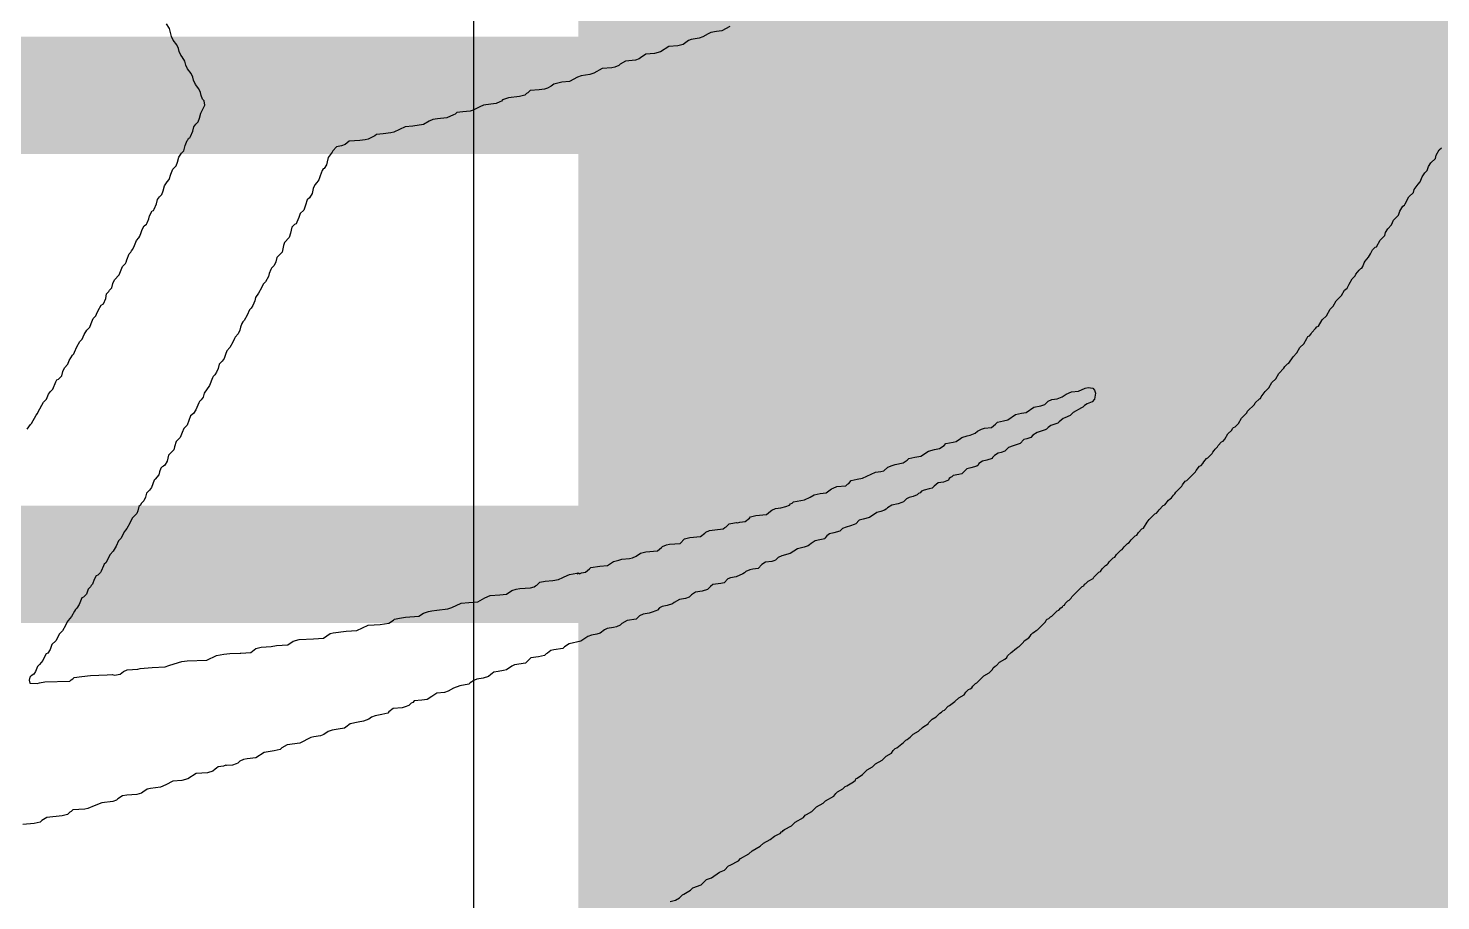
# Model space of a CAD drawing. Header units: inches. Extents: x -8 to 210, y -39 to 109.
# Drawn here: x 50.939 to 53.386, y 31.98 to 33.491 of the extents above; entities that cross this region are included whole.
import ezdxf

# ---------------------------------------------------------------- set-up
doc = ezdxf.new("R2010")
doc.units = ezdxf.units.IN
for name, color, linetype in [('Bottom Layer', 5, 'Continuous'), ('Bottom Overlay', 54, 'Continuous'), ('Top Layer', 1, 'Continuous')]:
    doc.layers.add(name, color=color, linetype=linetype)

msp = doc.modelspace()

# ---------------------------------------------------------------- hatches: boundary and pattern name
at = {"layer": 'Top Layer'}
msp.add_hatch(color=1, dxfattribs=at).paths.add_polyline_path([(51.8922, 15.7226), (53.9702, 15.7226), (53.9702, 46.99), (51.8922, 46.99)])

# ---------------------------------------------------------------- linework, layer by layer
at = {"layer": 'Bottom Layer'}
for points in [[(18.3639, 33.3753, 0.2032, 0.2032, 0), (60.5315, 33.3753, 0.2032, 0.2032, 0)], [(18.8214, 32.5628, 0.2032, 0.2032, 0), (60.325, 32.5628, 0.2032, 0.2032, 0)]]:
    msp.add_lwpolyline(points, format="xyseb", dxfattribs=at)
at = {"layer": 'Bottom Overlay'}
for p, q in [((51.1844, 33.4909), (51.1792, 33.4988)), ((51.1877, 33.4772), (51.1844, 33.4909)), ((51.1904, 33.4706), (51.1877, 33.4772)), ((52.108, 33.4765), (52.1015, 33.4739)), ((52.1172, 33.4818), (52.108, 33.4765)), ((52.1218, 33.4837), (52.1172, 33.4818)), ((52.1316, 33.4857), (52.1218, 33.4837)), ((52.1408, 33.487), (52.1316, 33.4857)), ((52.1546, 33.4942), (52.1408, 33.487)), ((51.193, 33.468), (51.1904, 33.4706)), ((51.1943, 33.4654), (51.193, 33.468)), ((51.1969, 33.4627), (51.1943, 33.4654)), ((51.1995, 33.4562), (51.1969, 33.4627)), ((51.2008, 33.4509), (51.1995, 33.4562)), ((51.2035, 33.4444), (51.2008, 33.4509)), ((52.049, 33.4595), (52.0346, 33.4503)), ((52.0647, 33.4608), (52.049, 33.4595)), ((52.0739, 33.4634), (52.0647, 33.4608)), ((52.0831, 33.4699), (52.0739, 33.4634)), ((52.0877, 33.4719), (52.0831, 33.4699)), ((52.1015, 33.4739), (52.0877, 33.4719)), ((51.2061, 33.4417), (51.2035, 33.4444)), ((51.2107, 33.4345), (51.2061, 33.4417)), ((51.2127, 33.4273), (51.2107, 33.4345)), ((51.2153, 33.4208), (51.2127, 33.4273)), ((51.9624, 33.4267), (51.9558, 33.424)), ((51.965, 33.4293), (51.9624, 33.4267)), ((51.9742, 33.4345), (51.965, 33.4293)), ((51.9913, 33.4358), (51.9742, 33.4345)), ((51.9978, 33.4385), (51.9913, 33.4358)), ((52.0004, 33.4398), (51.9978, 33.4385)), ((52.0096, 33.4463), (52.0004, 33.4398)), ((52.0241, 33.4476), (52.0096, 33.4463)), ((52.0346, 33.4503), (52.0241, 33.4476)), ((51.2179, 33.4181), (51.2153, 33.4208)), ((51.2192, 33.4155), (51.2179, 33.4181)), ((51.2218, 33.4129), (51.2192, 33.4155)), ((51.2245, 33.4063), (51.2218, 33.4129)), ((51.2258, 33.4011), (51.2245, 33.4063)), ((51.8909, 33.4063), (51.8771, 33.3991)), ((51.8975, 33.4089), (51.8909, 33.4063)), ((51.9126, 33.4109), (51.8975, 33.4089)), ((51.9191, 33.4135), (51.9126, 33.4109)), ((51.9335, 33.4214), (51.9191, 33.4135)), ((51.9506, 33.4227), (51.9335, 33.4214)), ((51.9558, 33.424), (51.9506, 33.4227)), ((51.2291, 33.3939), (51.2258, 33.4011)), ((51.235, 33.3866), (51.2291, 33.3939)), ((51.2376, 33.3801), (51.235, 33.3866)), ((51.2389, 33.3748), (51.2376, 33.3801)), ((51.8024, 33.3781), (51.7997, 33.3755)), ((51.805, 33.3794), (51.8024, 33.3781)), ((51.8089, 33.3834), (51.805, 33.3794)), ((51.8247, 33.3847), (51.8089, 33.3834)), ((51.8338, 33.386), (51.8247, 33.3847)), ((51.8391, 33.3873), (51.8338, 33.386)), ((51.8456, 33.3912), (51.8391, 33.3873)), ((51.8502, 33.3945), (51.8456, 33.3912)), ((51.864, 33.3978), (51.8502, 33.3945)), ((51.8771, 33.3991), (51.864, 33.3978)), ((51.2382, 33.344), (51.2455, 33.3578)), ((51.2415, 33.3683), (51.2389, 33.3748)), ((51.2441, 33.3657), (51.2415, 33.3683)), ((51.2455, 33.3578), (51.2441, 33.3657)), ((51.7217, 33.3552), (51.7105, 33.3493)), ((51.7282, 33.3578), (51.7217, 33.3552)), ((51.7407, 33.3597), (51.7282, 33.3578)), ((51.7499, 33.3611), (51.7407, 33.3597)), ((51.7564, 33.3637), (51.7499, 33.3611)), ((51.7591, 33.365), (51.7564, 33.3637)), ((51.761, 33.367), (51.7591, 33.365)), ((51.7715, 33.3709), (51.761, 33.367)), ((51.7905, 33.3729), (51.7715, 33.3709)), ((51.7997, 33.3755), (51.7905, 33.3729)), ((51.2297, 33.325), (51.2336, 33.3289)), ((51.2336, 33.3289), (51.2363, 33.3355)), ((51.2363, 33.3355), (51.2382, 33.344)), ((51.6338, 33.3302), (51.6239, 33.3243)), ((51.6403, 33.3329), (51.6338, 33.3302)), ((51.6482, 33.3342), (51.6403, 33.3329)), ((51.6646, 33.3361), (51.6482, 33.3342)), ((51.6764, 33.3414), (51.6646, 33.3361)), ((51.679, 33.3427), (51.6764, 33.3414)), ((51.6817, 33.3453), (51.679, 33.3427)), ((51.6922, 33.3466), (51.6817, 33.3453)), ((51.7053, 33.3479), (51.6922, 33.3466)), ((51.7105, 33.3493), (51.7053, 33.3479)), ((51.2192, 33.3014), (51.2205, 33.304)), ((51.2205, 33.304), (51.2245, 33.3132)), ((51.2245, 33.3132), (51.2264, 33.3204)), ((51.2264, 33.3204), (51.2297, 33.325)), ((51.54, 33.3047), (51.5282, 33.2994)), ((51.5426, 33.3073), (51.54, 33.3047)), ((51.5544, 33.3086), (51.5426, 33.3073)), ((51.5675, 33.3099), (51.5544, 33.3086)), ((51.5728, 33.3112), (51.5675, 33.3099)), ((51.5924, 33.3204), (51.5728, 33.3112)), ((51.6056, 33.3217), (51.5924, 33.3204)), ((51.6239, 33.3243), (51.6056, 33.3217)), ((51.2087, 33.2791), (51.2113, 33.2883)), ((51.2113, 33.2883), (51.2146, 33.2968)), ((51.2146, 33.2968), (51.2166, 33.2987)), ((51.2166, 33.2987), (51.2172, 33.3007)), ((51.2172, 33.3007), (51.2192, 33.3014)), ((51.4737, 33.2856), (51.4672, 33.2791)), ((51.4822, 33.2876), (51.4737, 33.2856)), ((51.4882, 33.2896), (51.4822, 33.2876)), ((51.4954, 33.2955), (51.4882, 33.2896)), ((51.5137, 33.2968), (51.4954, 33.2955)), ((51.5229, 33.2981), (51.5137, 33.2968)), ((51.5282, 33.2994), (51.5229, 33.2981)), ((53.3786, 33.2712), (53.3838, 33.2804)), ((53.3838, 33.2804), (53.3878, 33.2843)), ((51.1956, 33.2528), (51.1982, 33.2594)), ((51.1982, 33.2594), (51.2002, 33.2679)), ((51.2002, 33.2679), (51.2048, 33.2751)), ((51.2048, 33.2751), (51.2087, 33.2791)), ((51.4573, 33.26), (51.456, 33.2548)), ((51.4593, 33.2673), (51.4573, 33.26)), ((51.4659, 33.2764), (51.4593, 33.2673)), ((51.4672, 33.2791), (51.4659, 33.2764)), ((53.3655, 33.2515), (53.3694, 33.2581)), ((53.3694, 33.2581), (53.3773, 33.2659)), ((53.3773, 33.2659), (53.3786, 33.2712)), ((51.1838, 33.2292), (51.1864, 33.2384)), ((51.1864, 33.2384), (51.1897, 33.2469)), ((51.1897, 33.2469), (51.1956, 33.2528)), ((51.4449, 33.2358), (51.4429, 33.2286)), ((51.4488, 33.245), (51.4449, 33.2358)), ((51.4501, 33.2476), (51.4488, 33.245)), ((51.4521, 33.2482), (51.4501, 33.2476)), ((51.456, 33.2548), (51.4521, 33.2482)), ((53.351, 33.2253), (53.3543, 33.2338)), ((53.3543, 33.2338), (53.3589, 33.241)), ((53.3589, 33.241), (53.3628, 33.245)), ((53.3628, 33.245), (53.3655, 33.2515)), ((51.1707, 33.203), (51.1733, 33.2095)), ((51.1733, 33.2095), (51.1753, 33.2181)), ((51.1753, 33.2181), (51.1799, 33.2253)), ((51.1799, 33.2253), (51.1838, 33.2292)), ((51.4331, 33.2135), (51.4311, 33.2049)), ((51.4357, 33.22), (51.4331, 33.2135)), ((51.4396, 33.224), (51.4357, 33.22)), ((51.4429, 33.2286), (51.4396, 33.224)), ((53.3314, 33.199), (53.3392, 33.2069)), ((53.3392, 33.2069), (53.3405, 33.2122)), ((53.3405, 33.2122), (53.3471, 33.2213)), ((53.3471, 33.2213), (53.351, 33.2253)), ((51.1576, 33.1781), (51.1615, 33.1872)), ((51.1615, 33.1872), (51.1635, 33.1944)), ((51.1635, 33.1944), (51.1667, 33.199)), ((51.1667, 33.199), (51.1707, 33.203)), ((51.4199, 33.1846), (51.4167, 33.1761)), ((51.4226, 33.1938), (51.4199, 33.1846)), ((51.4265, 33.1977), (51.4226, 33.1938)), ((51.4311, 33.2049), (51.4265, 33.1977)), ((53.3156, 33.1741), (53.3209, 33.1833)), ((53.3209, 33.1833), (53.3235, 33.1846)), ((53.3235, 33.1846), (53.3248, 33.1872)), ((53.3248, 33.1872), (53.3314, 33.199)), ((51.1457, 33.1544), (51.1484, 33.161)), ((51.1484, 33.161), (51.1497, 33.1662)), ((51.1497, 33.1662), (51.1543, 33.1748)), ((51.1543, 33.1748), (51.1562, 33.1754)), ((51.1562, 33.1754), (51.1576, 33.1781)), ((51.4081, 33.1636), (51.4048, 33.1551)), ((51.4108, 33.1702), (51.4081, 33.1636)), ((51.4167, 33.1761), (51.4108, 33.1702)), ((53.3012, 33.1505), (53.3045, 33.159)), ((53.3045, 33.159), (53.313, 33.1676)), ((53.313, 33.1676), (53.3156, 33.1741)), ((51.1326, 33.1308), (51.1353, 33.1374)), ((51.1353, 33.1374), (51.1366, 33.1426)), ((51.1366, 33.1426), (51.1405, 33.1492)), ((51.1405, 33.1492), (51.1444, 33.1518)), ((51.1444, 33.1518), (51.1457, 33.1544)), ((51.3937, 33.1361), (51.3917, 33.1289)), ((51.3963, 33.1466), (51.3937, 33.1361)), ((51.4009, 33.1512), (51.3963, 33.1466)), ((51.4035, 33.1525), (51.4009, 33.1512)), ((51.4048, 33.1551), (51.4035, 33.1525)), ((53.2894, 33.1321), (53.2907, 33.1374)), ((53.2907, 33.1374), (53.2946, 33.1439)), ((53.2946, 33.1439), (53.3012, 33.1505)), ((51.1182, 33.1059), (51.1208, 33.1085)), ((51.1208, 33.1085), (51.1234, 33.1151)), ((51.1234, 33.1151), (51.1267, 33.1236)), ((51.1267, 33.1236), (51.1313, 33.1282)), ((51.1313, 33.1282), (51.1326, 33.1308)), ((51.3819, 33.1151), (51.3793, 33.1033)), ((51.3832, 33.1203), (51.3819, 33.1151)), ((51.3917, 33.1289), (51.3832, 33.1203)), ((53.2684, 33.1072), (53.273, 33.1118)), ((53.273, 33.1118), (53.275, 33.1125)), ((53.275, 33.1125), (53.2815, 33.1243)), ((53.2815, 33.1243), (53.2894, 33.1321)), ((51.1025, 33.0783), (51.1077, 33.0836)), ((51.1077, 33.0836), (51.109, 33.0862)), ((51.109, 33.0862), (51.1103, 33.0902)), ((51.1103, 33.0902), (51.1143, 33.1007)), ((51.1143, 33.1007), (51.1169, 33.1033)), ((51.1169, 33.1033), (51.1182, 33.1059)), ((51.3681, 33.0869), (51.3655, 33.0803)), ((51.3701, 33.0941), (51.3681, 33.0869)), ((51.3793, 33.1033), (51.3701, 33.0941)), ((53.2513, 33.0783), (53.254, 33.0849)), ((53.254, 33.0849), (53.2553, 33.0875)), ((53.2553, 33.0875), (53.2612, 33.0947)), ((53.2612, 33.0947), (53.2645, 33.1007)), ((53.2645, 33.1007), (53.2684, 33.1072)), ((51.0887, 33.0554), (51.0972, 33.0639)), ((51.0972, 33.0639), (51.1025, 33.0783)), ((51.3557, 33.0613), (51.3504, 33.0521)), ((51.357, 33.0665), (51.3557, 33.0613)), ((51.3596, 33.0731), (51.357, 33.0665)), ((51.3609, 33.0757), (51.3596, 33.0731)), ((51.3655, 33.0803), (51.3609, 33.0757)), ((53.233, 33.0574), (53.2382, 33.0626)), ((53.2382, 33.0626), (53.2395, 33.0652)), ((53.2395, 33.0652), (53.2454, 33.0724)), ((53.2454, 33.0724), (53.2481, 33.0751)), ((53.2481, 33.0751), (53.25, 33.0757)), ((53.25, 33.0757), (53.2513, 33.0783)), ((51.0749, 33.0311), (51.0788, 33.0351)), ((51.0788, 33.0351), (51.0802, 33.0377)), ((51.0802, 33.0377), (51.0841, 33.0416)), ((51.0841, 33.0416), (51.0861, 33.0488)), ((51.0861, 33.0488), (51.0887, 33.0554)), ((51.3438, 33.0416), (51.3386, 33.0324)), ((51.3465, 33.0482), (51.3438, 33.0416)), ((51.3504, 33.0521), (51.3465, 33.0482)), ((53.2146, 33.0285), (53.2199, 33.0377)), ((53.2199, 33.0377), (53.2244, 33.041)), ((53.2244, 33.041), (53.2277, 33.0482)), ((53.2277, 33.0482), (53.233, 33.0574)), ((51.0605, 33.0023), (51.0657, 33.0114)), ((51.0657, 33.0114), (51.0697, 33.0141)), ((51.0697, 33.0141), (51.0736, 33.0232)), ((51.0736, 33.0232), (51.0749, 33.0311)), ((51.3288, 33.0108), (51.3255, 33.0062)), ((51.332, 33.0193), (51.3288, 33.0108)), ((51.3333, 33.0246), (51.332, 33.0193)), ((51.3386, 33.0324), (51.3333, 33.0246)), ((53.1949, 33.0049), (53.2002, 33.0101)), ((53.2002, 33.0101), (53.2054, 33.0193)), ((53.2054, 33.0193), (53.2146, 33.0285)), ((51.0487, 32.98), (51.0519, 32.9885)), ((51.0519, 32.9885), (51.0565, 32.9931)), ((51.0565, 32.9931), (51.0579, 32.9957)), ((51.0579, 32.9957), (51.0605, 33.0023)), ((51.3189, 32.9944), (51.3137, 32.9852)), ((51.3229, 33.0036), (51.3189, 32.9944)), ((51.3255, 33.0062), (51.3229, 33.0036)), ((53.1746, 32.9754), (53.1812, 32.9859)), ((53.1812, 32.9859), (53.1884, 32.9931)), ((53.1884, 32.9931), (53.1949, 33.0049)), ((51.0362, 32.9609), (51.0408, 32.9681)), ((51.0408, 32.9681), (51.046, 32.9734)), ((51.046, 32.9734), (51.0487, 32.98)), ((51.3032, 32.9616), (51.2979, 32.9563)), ((51.3058, 32.9681), (51.3032, 32.9616)), ((51.3071, 32.9734), (51.3058, 32.9681)), ((51.3097, 32.98), (51.3071, 32.9734)), ((51.311, 32.9826), (51.3097, 32.98)), ((51.3137, 32.9852), (51.311, 32.9826)), ((53.1588, 32.9583), (53.1621, 32.9616)), ((53.1621, 32.9616), (53.1634, 32.9642)), ((53.1634, 32.9642), (53.1693, 32.9714)), ((53.1693, 32.9714), (53.172, 32.9741)), ((53.172, 32.9741), (53.1746, 32.9754)), ((51.0198, 32.9301), (51.0237, 32.9393)), ((51.0237, 32.9393), (51.029, 32.9485)), ((51.029, 32.9485), (51.0329, 32.9524)), ((51.0329, 32.9524), (51.0362, 32.9609)), ((51.2887, 32.938), (51.2835, 32.9327)), ((51.294, 32.9472), (51.2887, 32.938)), ((51.2966, 32.9537), (51.294, 32.9472)), ((51.2979, 32.9563), (51.2966, 32.9537)), ((53.1372, 32.9288), (53.1424, 32.938)), ((53.1424, 32.938), (53.149, 32.9445)), ((53.149, 32.9445), (53.1543, 32.9537)), ((53.1543, 32.9537), (53.1562, 32.957)), ((53.1562, 32.957), (53.1588, 32.9583)), ((51.008, 32.9091), (51.0106, 32.9157)), ((51.0106, 32.9157), (51.0159, 32.9249)), ((51.0159, 32.9249), (51.0185, 32.9275)), ((51.0185, 32.9275), (51.0198, 32.9301)), ((51.2756, 32.9144), (51.2704, 32.9091)), ((51.2789, 32.919), (51.2756, 32.9144)), ((51.2809, 32.9262), (51.2789, 32.919)), ((51.2835, 32.9327), (51.2809, 32.9262)), ((53.1234, 32.9111), (53.1306, 32.9222)), ((53.1306, 32.9222), (53.1372, 32.9288)), ((50.9916, 32.8835), (50.9975, 32.8894)), ((50.9975, 32.8894), (50.9995, 32.8966)), ((50.9995, 32.8966), (51.0021, 32.9032)), ((51.0021, 32.9032), (51.008, 32.9091)), ((51.2599, 32.8881), (51.2586, 32.8855)), ((51.2625, 32.8907), (51.2599, 32.8881)), ((51.2658, 32.8953), (51.2625, 32.8907)), ((51.2684, 32.9019), (51.2658, 32.8953)), ((51.2704, 32.9091), (51.2684, 32.9019)), ((53.1005, 32.8842), (53.1057, 32.8934)), ((53.1057, 32.8934), (53.1149, 32.9026)), ((53.1149, 32.9026), (53.1162, 32.9052)), ((53.1162, 32.9052), (53.1208, 32.9098)), ((53.1208, 32.9098), (53.1234, 32.9111)), ((50.9778, 32.8619), (50.9818, 32.8658)), ((50.9818, 32.8658), (50.987, 32.8789)), ((50.987, 32.8789), (50.989, 32.8822)), ((50.989, 32.8822), (50.9916, 32.8835)), ((51.2533, 32.8724), (51.2441, 32.8593)), ((51.2586, 32.8855), (51.2533, 32.8724)), ((52.7587, 32.8625), (52.7705, 32.8678)), ((52.7705, 32.8678), (52.7758, 32.8691)), ((52.7758, 32.8691), (52.7836, 32.8678)), ((52.7836, 32.8678), (52.7869, 32.8645)), ((52.7869, 32.8645), (52.7882, 32.8593)), ((53.0821, 32.8619), (53.0887, 32.8684)), ((53.0887, 32.8684), (53.0939, 32.8776)), ((53.0939, 32.8776), (53.1005, 32.8842)), ((50.9568, 32.8265), (50.966, 32.8435)), ((50.966, 32.8435), (50.9713, 32.8488)), ((50.9713, 32.8488), (50.9745, 32.8573)), ((50.9745, 32.8573), (50.9778, 32.8619)), ((51.235, 32.8422), (51.2297, 32.8304)), ((51.2363, 32.8448), (51.235, 32.8422)), ((51.2389, 32.8475), (51.2363, 32.8448)), ((51.2422, 32.852), (51.2389, 32.8475)), ((51.2441, 32.8593), (51.2422, 32.852)), ((52.6938, 32.837), (52.7003, 32.8396)), ((52.7003, 32.8396), (52.7062, 32.8455)), ((52.7062, 32.8455), (52.7128, 32.8481)), ((52.7128, 32.8481), (52.722, 32.8494)), ((52.722, 32.8494), (52.7305, 32.8527)), ((52.7305, 32.8527), (52.7377, 32.8573)), ((52.7377, 32.8573), (52.7469, 32.8612)), ((52.7469, 32.8612), (52.7587, 32.8625)), ((52.7738, 32.8409), (52.7692, 32.8376)), ((52.7823, 32.8442), (52.7738, 32.8409)), ((52.7869, 32.8488), (52.7823, 32.8442)), ((52.7882, 32.8593), (52.7869, 32.8488)), ((53.0519, 32.8278), (53.0637, 32.8396)), ((53.0637, 32.8396), (53.065, 32.8422)), ((53.065, 32.8422), (53.0723, 32.8494)), ((53.0723, 32.8494), (53.0742, 32.8501)), ((53.0742, 32.8501), (53.0755, 32.8527)), ((53.0755, 32.8527), (53.0821, 32.8619)), ((50.945, 32.8068), (50.9529, 32.8212)), ((50.9529, 32.8212), (50.9555, 32.8238)), ((50.9555, 32.8238), (50.9568, 32.8265)), ((51.2205, 32.8199), (51.2146, 32.8035)), ((51.2258, 32.8238), (51.2205, 32.8199)), ((51.2297, 32.8304), (51.2258, 32.8238)), ((52.6367, 32.8127), (52.6498, 32.8219)), ((52.6498, 32.8219), (52.6603, 32.8245)), ((52.6603, 32.8245), (52.6682, 32.8258)), ((52.6682, 32.8258), (52.6813, 32.835)), ((52.6813, 32.835), (52.6938, 32.837)), ((52.7325, 32.8153), (52.7253, 32.8094)), ((52.7351, 32.8166), (52.7325, 32.8153)), ((52.7443, 32.8206), (52.7351, 32.8166)), ((52.7495, 32.8258), (52.7443, 32.8206)), ((52.764, 32.8337), (52.7495, 32.8258)), ((52.7666, 32.835), (52.764, 32.8337)), ((52.7692, 32.8376), (52.7666, 32.835)), ((53.0362, 32.8068), (53.0414, 32.816)), ((53.0414, 32.816), (53.0506, 32.8252)), ((53.0506, 32.8252), (53.0519, 32.8278)), ((50.9378, 32.7969), (50.9431, 32.8048)), ((50.9431, 32.8048), (50.945, 32.8068)), ((51.2061, 32.791), (51.2028, 32.7825)), ((51.2087, 32.7976), (51.2061, 32.791)), ((51.2146, 32.8035), (51.2087, 32.7976)), ((52.5796, 32.7897), (52.5842, 32.793)), ((52.5842, 32.793), (52.5908, 32.7969)), ((52.5908, 32.7969), (52.596, 32.7983)), ((52.596, 32.7983), (52.6079, 32.7996)), ((52.6079, 32.7996), (52.6151, 32.8055)), ((52.6151, 32.8055), (52.6183, 32.8088)), ((52.6183, 32.8088), (52.6288, 32.8114)), ((52.6288, 32.8114), (52.6367, 32.8127)), ((52.6872, 32.791), (52.68, 32.7865)), ((52.6944, 32.793), (52.6872, 32.791)), ((52.701, 32.7956), (52.6944, 32.793)), ((52.7036, 32.7969), (52.701, 32.7956)), ((52.7062, 32.7996), (52.7036, 32.7969)), ((52.7108, 32.8029), (52.7062, 32.7996)), ((52.7233, 32.8074), (52.7108, 32.8029)), ((52.7253, 32.8094), (52.7233, 32.8074)), ((53.0178, 32.7884), (53.0244, 32.795)), ((53.0244, 32.795), (53.0257, 32.7976)), ((53.0257, 32.7976), (53.0277, 32.7996)), ((53.0277, 32.7996), (53.0303, 32.8009)), ((53.0303, 32.8009), (53.0362, 32.8068)), ((51.193, 32.7661), (51.1917, 32.7609)), ((51.1956, 32.7753), (51.193, 32.7661)), ((51.2028, 32.7825), (51.1956, 32.7753)), ((52.518, 32.7635), (52.5259, 32.7687)), ((52.5259, 32.7687), (52.5291, 32.772)), ((52.5291, 32.772), (52.5416, 32.774)), ((52.5416, 32.774), (52.5468, 32.7753)), ((52.5468, 32.7753), (52.5547, 32.7805)), ((52.5547, 32.7805), (52.5567, 32.7825)), ((52.5567, 32.7825), (52.5659, 32.7851)), ((52.5659, 32.7851), (52.5711, 32.7865)), ((52.5711, 32.7865), (52.5796, 32.7897)), ((52.6459, 32.7681), (52.6374, 32.7648)), ((52.6511, 32.7694), (52.6459, 32.7681)), ((52.6577, 32.772), (52.6511, 32.7694)), ((52.6643, 32.7786), (52.6577, 32.772)), ((52.6695, 32.7799), (52.6643, 32.7786)), ((52.6761, 32.7825), (52.6695, 32.7799)), ((52.68, 32.7865), (52.6761, 32.7825)), ((52.9955, 32.7622), (52.9995, 32.7661)), ((52.9995, 32.7661), (53.0008, 32.7687)), ((53.0008, 32.7687), (53.0067, 32.7746)), ((53.0067, 32.7746), (53.0093, 32.776)), ((53.0093, 32.776), (53.0126, 32.7792)), ((53.0126, 32.7792), (53.0178, 32.7884)), ((51.1799, 32.7412), (51.1759, 32.7346)), ((51.1825, 32.7517), (51.1799, 32.7412)), ((51.1917, 32.7609), (51.1825, 32.7517)), ((52.455, 32.7386), (52.4622, 32.7432)), ((52.4622, 32.7432), (52.4649, 32.7458)), ((52.4649, 32.7458), (52.4754, 32.7484)), ((52.4754, 32.7484), (52.4858, 32.7497)), ((52.4858, 32.7497), (52.499, 32.7589)), ((52.499, 32.7589), (52.5095, 32.7615)), ((52.5095, 32.7615), (52.518, 32.7635)), ((52.5928, 32.7412), (52.5862, 32.7373)), ((52.6, 32.7432), (52.5928, 32.7412)), ((52.6092, 32.7458), (52.6, 32.7432)), ((52.6098, 32.7478), (52.6092, 32.7458)), ((52.6131, 32.751), (52.6098, 32.7478)), ((52.6197, 32.755), (52.6131, 32.751)), ((52.6249, 32.7563), (52.6197, 32.755)), ((52.6315, 32.7589), (52.6249, 32.7563)), ((52.6374, 32.7648), (52.6315, 32.7589)), ((52.9758, 32.7399), (52.9804, 32.7458)), ((52.9804, 32.7458), (52.9831, 32.7471)), ((52.9831, 32.7471), (52.9903, 32.7543)), ((52.9903, 32.7543), (52.9916, 32.7569)), ((52.9916, 32.7569), (52.9942, 32.7596)), ((52.9942, 32.7596), (52.9955, 32.7622)), ((51.1654, 32.7176), (51.1595, 32.7104)), ((51.1667, 32.7228), (51.1654, 32.7176)), ((51.1694, 32.7294), (51.1667, 32.7228)), ((51.1713, 32.7314), (51.1694, 32.7294)), ((51.174, 32.7327), (51.1713, 32.7314)), ((51.1759, 32.7346), (51.174, 32.7327)), ((52.3848, 32.7117), (52.4071, 32.7222)), ((52.4071, 32.7222), (52.4163, 32.7235)), ((52.4163, 32.7235), (52.4216, 32.7248)), ((52.4216, 32.7248), (52.4288, 32.7307)), ((52.4288, 32.7307), (52.436, 32.734)), ((52.436, 32.734), (52.4412, 32.7353)), ((52.4412, 32.7353), (52.455, 32.7386)), ((52.5514, 32.7182), (52.5416, 32.7163)), ((52.5567, 32.7195), (52.5514, 32.7182)), ((52.5652, 32.7281), (52.5567, 32.7195)), ((52.5724, 32.73), (52.5652, 32.7281)), ((52.5829, 32.7327), (52.5724, 32.73)), ((52.5849, 32.7346), (52.5829, 32.7327)), ((52.5862, 32.7373), (52.5849, 32.7346)), ((52.9463, 32.7077), (52.9614, 32.7228)), ((52.9614, 32.7228), (52.9627, 32.7254)), ((52.9627, 32.7254), (52.9686, 32.7327)), ((52.9686, 32.7327), (52.9712, 32.734)), ((52.9712, 32.734), (52.9745, 32.7373)), ((52.9745, 32.7373), (52.9758, 32.7399)), ((51.153, 32.6959), (51.1497, 32.6913)), ((51.1576, 32.7084), (51.153, 32.6959)), ((51.1595, 32.7104), (51.1576, 32.7084)), ((52.3219, 32.6867), (52.331, 32.6933)), ((52.331, 32.6933), (52.3337, 32.6946)), ((52.3337, 32.6946), (52.3402, 32.6972)), ((52.3402, 32.6972), (52.356, 32.6986)), ((52.356, 32.6986), (52.3586, 32.7012)), ((52.3586, 32.7012), (52.3612, 32.7025)), ((52.3612, 32.7025), (52.3652, 32.7077)), ((52.3652, 32.7077), (52.3756, 32.7104)), ((52.3756, 32.7104), (52.3848, 32.7117)), ((52.5003, 32.6933), (52.4917, 32.6913)), ((52.5055, 32.6946), (52.5003, 32.6933)), ((52.5088, 32.6979), (52.5055, 32.6946)), ((52.516, 32.7038), (52.5088, 32.6979)), ((52.5252, 32.7051), (52.516, 32.7038)), ((52.5337, 32.7084), (52.5252, 32.7051)), ((52.535, 32.711), (52.5337, 32.7084)), ((52.537, 32.713), (52.535, 32.711)), ((52.5396, 32.7143), (52.537, 32.713)), ((52.5416, 32.7163), (52.5396, 32.7143)), ((52.9273, 32.6874), (52.9378, 32.6979)), ((52.9378, 32.6979), (52.9391, 32.7005)), ((52.9391, 32.7005), (52.9437, 32.7064)), ((52.9437, 32.7064), (52.9463, 32.7077)), ((51.1353, 32.6677), (51.1339, 32.6651)), ((51.1398, 32.6723), (51.1353, 32.6677)), ((51.1425, 32.6789), (51.1398, 32.6723)), ((51.1444, 32.6861), (51.1425, 32.6789)), ((51.1497, 32.6913), (51.1444, 32.6861)), ((52.2602, 32.6671), (52.2628, 32.6684)), ((52.2628, 32.6684), (52.2654, 32.671)), ((52.2654, 32.671), (52.2779, 32.673)), ((52.2779, 32.673), (52.2845, 32.6743)), ((52.2845, 32.6743), (52.2943, 32.6789)), ((52.2943, 32.6789), (52.3009, 32.6828)), ((52.3009, 32.6828), (52.3114, 32.6854)), ((52.3114, 32.6854), (52.3219, 32.6867)), ((52.453, 32.6697), (52.4465, 32.6671)), ((52.4557, 32.671), (52.453, 32.6697)), ((52.4609, 32.6763), (52.4557, 32.671)), ((52.4655, 32.6782), (52.4609, 32.6763)), ((52.4727, 32.6802), (52.4655, 32.6782)), ((52.4793, 32.6828), (52.4727, 32.6802)), ((52.4819, 32.6854), (52.4793, 32.6828)), ((52.4845, 32.6867), (52.4819, 32.6854)), ((52.4872, 32.6894), (52.4845, 32.6867)), ((52.4917, 32.6913), (52.4872, 32.6894)), ((52.9083, 32.6658), (52.9148, 32.6736)), ((52.9148, 32.6736), (52.9175, 32.6763)), ((52.9175, 32.6763), (52.9201, 32.6776)), ((52.9201, 32.6776), (52.9234, 32.6822)), ((52.9234, 32.6822), (52.926, 32.6848)), ((52.926, 32.6848), (52.9273, 32.6874)), ((51.1274, 32.6507), (51.1195, 32.6428)), ((51.1293, 32.6553), (51.1274, 32.6507)), ((51.1313, 32.6625), (51.1293, 32.6553)), ((51.1339, 32.6651), (51.1313, 32.6625)), ((52.1887, 32.6428), (52.1907, 32.6448)), ((52.1907, 32.6448), (52.1999, 32.6474)), ((52.1999, 32.6474), (52.2182, 32.6487)), ((52.2182, 32.6487), (52.2254, 32.6546)), ((52.2254, 32.6546), (52.2274, 32.6566)), ((52.2274, 32.6566), (52.234, 32.6592)), ((52.234, 32.6592), (52.2431, 32.6605)), ((52.2431, 32.6605), (52.2517, 32.6625)), ((52.2517, 32.6625), (52.2582, 32.6651)), ((52.2582, 32.6651), (52.2602, 32.6671)), ((52.3966, 32.6435), (52.3861, 32.6408)), ((52.4098, 32.6526), (52.3966, 32.6435)), ((52.4163, 32.654), (52.4098, 32.6526)), ((52.4229, 32.6566), (52.4163, 32.654)), ((52.4255, 32.6579), (52.4229, 32.6566)), ((52.4281, 32.6605), (52.4255, 32.6579)), ((52.4353, 32.6651), (52.4281, 32.6605)), ((52.4465, 32.6671), (52.4353, 32.6651)), ((52.8814, 32.6402), (52.8912, 32.65)), ((52.8912, 32.65), (52.8938, 32.6513)), ((52.8938, 32.6513), (52.8971, 32.6546)), ((52.8971, 32.6546), (52.8984, 32.6572)), ((52.8984, 32.6572), (52.9057, 32.6644)), ((52.9057, 32.6644), (52.9083, 32.6658)), ((51.1064, 32.6192), (51.0998, 32.6074)), ((51.1077, 32.6218), (51.1064, 32.6192)), ((51.1103, 32.6244), (51.1077, 32.6218)), ((51.1156, 32.6336), (51.1103, 32.6244)), ((51.1195, 32.6428), (51.1156, 32.6336)), ((52.1133, 32.6185), (52.1198, 32.6212)), ((52.1198, 32.6212), (52.129, 32.6225)), ((52.129, 32.6225), (52.1434, 32.6238)), ((52.1434, 32.6238), (52.1461, 32.6264)), ((52.1461, 32.6264), (52.1487, 32.6277)), ((52.1487, 32.6277), (52.1539, 32.633)), ((52.1539, 32.633), (52.1631, 32.6343)), ((52.1631, 32.6343), (52.1664, 32.6349)), ((52.1664, 32.6349), (52.1684, 32.6343)), ((52.1684, 32.6343), (52.1723, 32.6356)), ((52.1723, 32.6356), (52.1815, 32.6369)), ((52.1815, 32.6369), (52.1887, 32.6428)), ((52.3455, 32.6198), (52.335, 32.6172)), ((52.3501, 32.6244), (52.3455, 32.6198)), ((52.3566, 32.6271), (52.3501, 32.6244)), ((52.3638, 32.629), (52.3566, 32.6271)), ((52.3704, 32.6316), (52.3638, 32.629)), ((52.373, 32.633), (52.3704, 32.6316)), ((52.3789, 32.6389), (52.373, 32.633)), ((52.3861, 32.6408), (52.3789, 32.6389)), ((52.863, 32.6179), (52.8689, 32.6238)), ((52.8689, 32.6238), (52.8715, 32.6251)), ((52.8715, 32.6251), (52.8781, 32.6356)), ((52.8781, 32.6356), (52.8814, 32.6402)), ((51.092, 32.5943), (51.0867, 32.5851)), ((51.0959, 32.6034), (51.092, 32.5943)), ((51.0998, 32.6074), (51.0959, 32.6034)), ((52.0385, 32.5936), (52.0451, 32.5962)), ((52.0451, 32.5962), (52.0503, 32.5975)), ((52.0503, 32.5975), (52.0687, 32.5989)), ((52.0687, 32.5989), (52.0765, 32.6067)), ((52.0765, 32.6067), (52.0857, 32.6093)), ((52.0857, 32.6093), (52.1041, 32.6107)), ((52.1041, 32.6107), (52.1113, 32.6166)), ((52.1113, 32.6166), (52.1133, 32.6185)), ((52.2904, 32.5949), (52.2838, 32.5923)), ((52.293, 32.5962), (52.2904, 32.5949)), ((52.2956, 32.5989), (52.293, 32.5962)), ((52.3028, 32.6034), (52.2956, 32.5989)), ((52.3107, 32.6048), (52.3028, 32.6034)), ((52.3192, 32.6067), (52.3107, 32.6048)), ((52.3199, 32.6087), (52.3192, 32.6067)), ((52.3232, 32.612), (52.3199, 32.6087)), ((52.3278, 32.6153), (52.3232, 32.612)), ((52.335, 32.6172), (52.3278, 32.6153)), ((52.8381, 32.5929), (52.844, 32.5989)), ((52.844, 32.5989), (52.8466, 32.6002)), ((52.8466, 32.6002), (52.8499, 32.6048)), ((52.8499, 32.6048), (52.8571, 32.612)), ((52.8571, 32.612), (52.8597, 32.6133)), ((52.8597, 32.6133), (52.863, 32.6179)), ((51.0815, 32.5798), (51.0736, 32.5654)), ((51.0867, 32.5851), (51.0815, 32.5798)), ((51.9532, 32.5674), (51.9624, 32.57)), ((51.9624, 32.57), (51.9676, 32.5713)), ((51.9676, 32.5713), (51.9808, 32.5726)), ((51.9808, 32.5726), (51.986, 32.5739)), ((51.986, 32.5739), (51.9926, 32.5765)), ((51.9926, 32.5765), (52.0004, 32.5818)), ((52.0004, 32.5818), (52.0096, 32.5844)), ((52.0096, 32.5844), (52.0293, 32.5857)), ((52.0293, 32.5857), (52.0365, 32.5916)), ((52.0365, 32.5916), (52.0385, 32.5936)), ((52.234, 32.57), (52.2313, 32.5687)), ((52.2386, 32.5746), (52.234, 32.57)), ((52.2451, 32.5772), (52.2386, 32.5746)), ((52.2595, 32.5811), (52.2451, 32.5772)), ((52.272, 32.5897), (52.2595, 32.5811)), ((52.2838, 32.5923), (52.272, 32.5897)), ((52.8119, 32.5667), (52.8191, 32.5739)), ((52.8191, 32.5739), (52.8217, 32.5752)), ((52.8217, 32.5752), (52.825, 32.5798)), ((52.825, 32.5798), (52.8322, 32.587)), ((52.8322, 32.587), (52.8348, 32.5884)), ((52.8348, 32.5884), (52.8381, 32.5929)), ((51.0644, 32.5483), (51.0598, 32.5438)), ((51.0657, 32.551), (51.0644, 32.5483)), ((51.0697, 32.5602), (51.0657, 32.551)), ((51.071, 32.5628), (51.0697, 32.5602)), ((51.0736, 32.5654), (51.071, 32.5628)), ((51.8771, 32.5451), (51.8896, 32.547)), ((51.8896, 32.547), (51.8916, 32.5464)), ((51.8916, 32.5464), (51.8929, 32.5477)), ((51.8929, 32.5477), (51.8942, 32.5464)), ((51.8942, 32.5464), (51.8981, 32.5477)), ((51.8981, 32.5477), (51.9047, 32.549)), ((51.9047, 32.549), (51.9119, 32.5549)), ((51.9119, 32.5549), (51.9139, 32.5569)), ((51.9139, 32.5569), (51.9296, 32.5595)), ((51.9296, 32.5595), (51.9427, 32.5608)), ((51.9427, 32.5608), (51.9532, 32.5674)), ((52.1776, 32.5464), (52.1657, 32.5411)), ((52.1802, 32.5477), (52.1776, 32.5464)), ((52.1828, 32.5503), (52.1802, 32.5477)), ((52.1894, 32.5529), (52.1828, 32.5503)), ((52.1946, 32.5542), (52.1894, 32.5529)), ((52.2038, 32.5556), (52.1946, 32.5542)), ((52.2104, 32.5621), (52.2038, 32.5556)), ((52.2169, 32.5661), (52.2104, 32.5621)), ((52.2274, 32.5674), (52.2169, 32.5661)), ((52.2313, 32.5687), (52.2274, 32.5674)), ((52.7856, 32.5405), (52.7941, 32.549)), ((52.7941, 32.549), (52.7968, 32.5503)), ((52.7968, 32.5503), (52.8, 32.5549)), ((52.8, 32.5549), (52.8059, 32.5608)), ((52.8059, 32.5608), (52.8086, 32.5621)), ((52.8086, 32.5621), (52.8105, 32.5641)), ((52.8105, 32.5641), (52.8119, 32.5667)), ((51.0474, 32.5234), (51.0434, 32.5195)), ((51.0487, 32.526), (51.0474, 32.5234)), ((51.0506, 32.528), (51.0487, 32.526)), ((51.0539, 32.5365), (51.0506, 32.528)), ((51.0572, 32.5424), (51.0539, 32.5365)), ((51.0598, 32.5438), (51.0572, 32.5424)), ((51.7846, 32.5195), (51.7912, 32.5208)), ((51.7912, 32.5208), (51.8096, 32.5221)), ((51.8096, 32.5221), (51.8161, 32.5234)), ((51.8161, 32.5234), (51.8181, 32.5254)), ((51.8181, 32.5254), (51.8207, 32.5267)), ((51.8207, 32.5267), (51.826, 32.5319)), ((51.826, 32.5319), (51.8351, 32.5333)), ((51.8351, 32.5333), (51.8483, 32.5346)), ((51.8483, 32.5346), (51.8581, 32.5365)), ((51.8581, 32.5365), (51.8653, 32.5398)), ((51.8653, 32.5398), (51.8679, 32.5411)), ((51.8679, 32.5411), (51.8771, 32.5451)), ((52.1211, 32.5241), (52.1159, 32.5188)), ((52.1257, 32.5274), (52.1211, 32.5241)), ((52.1395, 32.5293), (52.1257, 32.5274)), ((52.1448, 32.5306), (52.1395, 32.5293)), ((52.1513, 32.5372), (52.1448, 32.5306)), ((52.1559, 32.5392), (52.1513, 32.5372)), ((52.1657, 32.5411), (52.1559, 32.5392)), ((52.7476, 32.5064), (52.7653, 32.5241)), ((52.7653, 32.5241), (52.7679, 32.5254)), ((52.7679, 32.5254), (52.7692, 32.528)), ((52.7692, 32.528), (52.7718, 32.5293)), ((52.7718, 32.5293), (52.7758, 32.5333)), ((52.7758, 32.5333), (52.7843, 32.5378)), ((52.7843, 32.5378), (52.7856, 32.5405)), ((51.0323, 32.5044), (51.0277, 32.4932)), ((51.0349, 32.5057), (51.0323, 32.5044)), ((51.0401, 32.511), (51.0349, 32.5057)), ((51.0434, 32.5195), (51.0401, 32.511)), ((51.6895, 32.4952), (51.7026, 32.4965)), ((51.7026, 32.4965), (51.7184, 32.4978)), ((51.7184, 32.4978), (51.7302, 32.5044)), ((51.7302, 32.5044), (51.7394, 32.5083)), ((51.7394, 32.5083), (51.7564, 32.5096)), ((51.7564, 32.5096), (51.7682, 32.511)), ((51.7682, 32.511), (51.7774, 32.5175)), ((51.7774, 32.5175), (51.7846, 32.5195)), ((52.0582, 32.4965), (52.0555, 32.4939)), ((52.0674, 32.5018), (52.0582, 32.4965)), ((52.0778, 32.5031), (52.0674, 32.5018)), ((52.0844, 32.5057), (52.0778, 32.5031)), ((52.0883, 32.5096), (52.0844, 32.5057)), ((52.0956, 32.5142), (52.0883, 32.5096)), ((52.1067, 32.5162), (52.0956, 32.5142)), ((52.1159, 32.5188), (52.1067, 32.5162)), ((52.7358, 32.4946), (52.7404, 32.4991)), ((52.7404, 32.4991), (52.743, 32.5005)), ((52.743, 32.5005), (52.7463, 32.5037)), ((52.7463, 32.5037), (52.7476, 32.5064)), ((51.0146, 32.4723), (51.0087, 32.465)), ((51.0198, 32.4814), (51.0146, 32.4723)), ((51.0211, 32.4841), (51.0198, 32.4814)), ((51.0237, 32.4867), (51.0211, 32.4841)), ((51.0277, 32.4932), (51.0237, 32.4867)), ((51.5931, 32.4709), (51.6161, 32.4729)), ((51.6161, 32.4729), (51.6239, 32.4782)), ((51.6239, 32.4782), (51.6331, 32.4808)), ((51.6331, 32.4808), (51.6384, 32.4821)), ((51.6384, 32.4821), (51.6475, 32.4834)), ((51.6475, 32.4834), (51.6666, 32.4854)), ((51.6666, 32.4854), (51.6731, 32.488)), ((51.6731, 32.488), (51.6895, 32.4952)), ((51.9985, 32.4736), (51.9926, 32.4677)), ((52.005, 32.4762), (51.9985, 32.4736)), ((52.0149, 32.4782), (52.005, 32.4762)), ((52.0201, 32.4795), (52.0149, 32.4782)), ((52.0267, 32.4821), (52.0201, 32.4795)), ((52.0293, 32.4834), (52.0267, 32.4821)), ((52.0332, 32.4873), (52.0293, 32.4834)), ((52.0378, 32.4893), (52.0332, 32.4873)), ((52.0464, 32.4913), (52.0378, 32.4893)), ((52.0555, 32.4939), (52.0464, 32.4913)), ((52.7102, 32.4716), (52.7128, 32.4729)), ((52.7128, 32.4729), (52.722, 32.4821)), ((52.722, 32.4821), (52.7246, 32.4834)), ((52.7246, 32.4834), (52.7285, 32.4873)), ((52.7285, 32.4873), (52.7312, 32.4887)), ((52.7312, 32.4887), (52.7325, 32.4913)), ((52.7325, 32.4913), (52.7345, 32.4919)), ((52.7345, 32.4919), (52.7358, 32.4946)), ((50.9988, 32.4473), (50.9936, 32.4421)), ((51.0041, 32.4565), (50.9988, 32.4473)), ((51.0067, 32.4631), (51.0041, 32.4565)), ((51.0087, 32.465), (51.0067, 32.4631)), ((51.4901, 32.4467), (51.5085, 32.448)), ((51.5085, 32.448), (51.5282, 32.4572)), ((51.5282, 32.4572), (51.5492, 32.4585)), ((51.5492, 32.4585), (51.5642, 32.4604)), ((51.5642, 32.4604), (51.5721, 32.4657)), ((51.5721, 32.4657), (51.5741, 32.4677)), ((51.5741, 32.4677), (51.5826, 32.4696)), ((51.5826, 32.4696), (51.5931, 32.4709)), ((51.9375, 32.4493), (51.9303, 32.4434)), ((51.9421, 32.4513), (51.9375, 32.4493)), ((51.9532, 32.4532), (51.9421, 32.4513)), ((51.9585, 32.4545), (51.9532, 32.4532)), ((51.965, 32.4572), (51.9585, 32.4545)), ((51.9676, 32.4598), (51.965, 32.4572)), ((51.9768, 32.465), (51.9676, 32.4598)), ((51.9926, 32.4677), (51.9768, 32.465)), ((52.6826, 32.4454), (52.6853, 32.448)), ((52.6853, 32.448), (52.6879, 32.4493)), ((52.6879, 32.4493), (52.7017, 32.4631)), ((52.7017, 32.4631), (52.703, 32.4657)), ((52.703, 32.4657), (52.7049, 32.4677)), ((52.7049, 32.4677), (52.7076, 32.469)), ((52.7076, 32.469), (52.7102, 32.4716)), ((50.9804, 32.4237), (50.9772, 32.4152)), ((50.987, 32.4303), (50.9804, 32.4237)), ((50.9936, 32.4421), (50.987, 32.4303)), ((51.3694, 32.4217), (51.3891, 32.4231)), ((51.3891, 32.4231), (51.3983, 32.4296)), ((51.3983, 32.4296), (51.4088, 32.4322)), ((51.4088, 32.4322), (51.4337, 32.4336)), ((51.4337, 32.4336), (51.4508, 32.4349)), ((51.4508, 32.4349), (51.4626, 32.4427)), ((51.4626, 32.4427), (51.4678, 32.444)), ((51.4678, 32.444), (51.4901, 32.4467)), ((51.8765, 32.425), (51.8686, 32.4198)), ((51.8968, 32.4296), (51.8765, 32.425)), ((51.9086, 32.4375), (51.8968, 32.4296)), ((51.9152, 32.4401), (51.9086, 32.4375)), ((51.9244, 32.4414), (51.9152, 32.4401)), ((51.9303, 32.4434), (51.9244, 32.4414)), ((52.6564, 32.4204), (52.6636, 32.4276)), ((52.6636, 32.4276), (52.6649, 32.4303)), ((52.6649, 32.4303), (52.6728, 32.4355)), ((52.6728, 32.4355), (52.6754, 32.4381)), ((52.6754, 32.4381), (52.6767, 32.4408)), ((52.6767, 32.4408), (52.68, 32.444)), ((52.68, 32.444), (52.6826, 32.4454)), ((50.966, 32.3988), (50.9647, 32.3962)), ((50.9706, 32.4073), (50.966, 32.3988)), ((50.9732, 32.4086), (50.9706, 32.4073)), ((50.9772, 32.4152), (50.9732, 32.4086)), ((51.2487, 32.3968), (51.2658, 32.4047)), ((51.2658, 32.4047), (51.2782, 32.4067)), ((51.2782, 32.4067), (51.2887, 32.408)), ((51.2887, 32.408), (51.3065, 32.4086)), ((51.3065, 32.4086), (51.3078, 32.4086)), ((51.3078, 32.4086), (51.3248, 32.4099)), ((51.3248, 32.4099), (51.334, 32.4165)), ((51.334, 32.4165), (51.3432, 32.4191)), ((51.3432, 32.4191), (51.3602, 32.4204)), ((51.3602, 32.4204), (51.3694, 32.4217)), ((51.8102, 32.4008), (51.801, 32.3916)), ((51.8233, 32.4021), (51.8102, 32.4008)), ((51.8338, 32.4047), (51.8233, 32.4021)), ((51.8365, 32.4073), (51.8338, 32.4047)), ((51.8391, 32.4086), (51.8365, 32.4073)), ((51.845, 32.4132), (51.8391, 32.4086)), ((51.8502, 32.4145), (51.845, 32.4132)), ((51.8653, 32.4165), (51.8502, 32.4145)), ((51.8686, 32.4198), (51.8653, 32.4165)), ((52.6315, 32.3981), (52.6347, 32.4014)), ((52.6347, 32.4014), (52.6361, 32.404)), ((52.6361, 32.404), (52.642, 32.4099)), ((52.642, 32.4099), (52.6446, 32.4113)), ((52.6446, 32.4113), (52.6485, 32.4152)), ((52.6485, 32.4152), (52.6511, 32.4165)), ((52.6511, 32.4165), (52.6538, 32.4191)), ((52.6538, 32.4191), (52.6564, 32.4204)), ((50.9522, 32.3771), (50.949, 32.3725)), ((50.9555, 32.3857), (50.9522, 32.3771)), ((50.9588, 32.3889), (50.9555, 32.3857)), ((50.9647, 32.3962), (50.9588, 32.3889)), ((51.0985, 32.3725), (51.1044, 32.3771)), ((51.1044, 32.3771), (51.111, 32.3798)), ((51.111, 32.3798), (51.1293, 32.3811)), ((51.1293, 32.3811), (51.1333, 32.3824)), ((51.1333, 32.3824), (51.1543, 32.3837)), ((51.1543, 32.3837), (51.1766, 32.385)), ((51.1766, 32.385), (51.1831, 32.3876)), ((51.1831, 32.3876), (51.1923, 32.3903)), ((51.1923, 32.3903), (51.2054, 32.3942)), ((51.2054, 32.3942), (51.2146, 32.3955)), ((51.2146, 32.3955), (51.2487, 32.3968)), ((51.7459, 32.3758), (51.7433, 32.3732)), ((51.7538, 32.3771), (51.7459, 32.3758)), ((51.763, 32.3785), (51.7538, 32.3771)), ((51.7682, 32.3798), (51.763, 32.3785)), ((51.7774, 32.3863), (51.7682, 32.3798)), ((51.782, 32.3883), (51.7774, 32.3863)), ((51.801, 32.3916), (51.782, 32.3883)), ((52.5947, 32.3693), (52.6039, 32.3745)), ((52.6039, 32.3745), (52.6098, 32.3804)), ((52.6098, 32.3804), (52.6111, 32.383)), ((52.6111, 32.383), (52.6144, 32.3863)), ((52.6144, 32.3863), (52.617, 32.3876)), ((52.617, 32.3876), (52.6223, 32.3929)), ((52.6223, 32.3929), (52.6315, 32.3981)), ((50.9424, 32.3673), (50.9411, 32.3621)), ((50.9411, 32.3621), (50.9424, 32.3568)), ((50.9444, 32.3693), (50.9424, 32.3673)), ((50.9424, 32.3568), (50.9549, 32.3562)), ((50.949, 32.3725), (50.9444, 32.3693)), ((50.9549, 32.3562), (50.9588, 32.3575)), ((50.9588, 32.3575), (50.968, 32.3588)), ((50.968, 32.3588), (51.0113, 32.3601)), ((51.0113, 32.3601), (51.0139, 32.3627)), ((51.0139, 32.3627), (51.0165, 32.364)), ((51.0165, 32.364), (51.0192, 32.3666)), ((51.0192, 32.3666), (51.0323, 32.368)), ((51.0323, 32.368), (51.0474, 32.3699)), ((51.0474, 32.3699), (51.0762, 32.3712)), ((51.0762, 32.3712), (51.0847, 32.3719)), ((51.0847, 32.3719), (51.0887, 32.3706)), ((51.0887, 32.3706), (51.0985, 32.3725)), ((51.6869, 32.3522), (51.6764, 32.3483)), ((51.7026, 32.3548), (51.6869, 32.3522)), ((51.7053, 32.3575), (51.7026, 32.3548)), ((51.7079, 32.3588), (51.7053, 32.3575)), ((51.7099, 32.3607), (51.7079, 32.3588)), ((51.7164, 32.3634), (51.7099, 32.3607)), ((51.7276, 32.3653), (51.7164, 32.3634)), ((51.7368, 32.368), (51.7276, 32.3653)), ((51.7407, 32.3719), (51.7368, 32.368)), ((51.7433, 32.3732), (51.7407, 32.3719)), ((52.5744, 32.3489), (52.5757, 32.3516)), ((52.5757, 32.3516), (52.5803, 32.3562)), ((52.5803, 32.3562), (52.5829, 32.3575)), ((52.5829, 32.3575), (52.5947, 32.3693)), ((51.6082, 32.326), (51.6056, 32.3234)), ((51.6213, 32.3273), (51.6082, 32.326)), ((51.6305, 32.3286), (51.6213, 32.3273)), ((51.6384, 32.3338), (51.6305, 32.3286)), ((51.6475, 32.3391), (51.6384, 32.3338)), ((51.6607, 32.3404), (51.6475, 32.3391)), ((51.6672, 32.343), (51.6607, 32.3404)), ((51.6764, 32.3483), (51.6672, 32.343)), ((52.5449, 32.3247), (52.5514, 32.3312)), ((52.5514, 32.3312), (52.5606, 32.3365)), ((52.5606, 32.3365), (52.5639, 32.3411)), ((52.5639, 32.3411), (52.5685, 32.3457)), ((52.5685, 32.3457), (52.5711, 32.347)), ((52.5711, 32.347), (52.5744, 32.3489)), ((51.5518, 32.3024), (51.5406, 32.3004)), ((51.5623, 32.305), (51.5518, 32.3024)), ((51.5642, 32.307), (51.5623, 32.305)), ((51.5715, 32.3129), (51.5642, 32.307)), ((51.5872, 32.3142), (51.5715, 32.3129)), ((51.5924, 32.3155), (51.5872, 32.3142)), ((51.599, 32.3181), (51.5924, 32.3155)), ((51.6029, 32.322), (51.599, 32.3181)), ((51.6056, 32.3234), (51.6029, 32.322)), ((52.5121, 32.2984), (52.5186, 32.305)), ((52.5186, 32.305), (52.5213, 32.3063)), ((52.5213, 32.3063), (52.5239, 32.3089)), ((52.5239, 32.3089), (52.5265, 32.3102)), ((52.5265, 32.3102), (52.5331, 32.3168)), ((52.5331, 32.3168), (52.5357, 32.3181)), ((52.5357, 32.3181), (52.5449, 32.3247)), ((51.4763, 32.2768), (51.4659, 32.2755)), ((51.4875, 32.2787), (51.4763, 32.2768)), ((51.4895, 32.2807), (51.4875, 32.2787)), ((51.4973, 32.286), (51.4895, 32.2807)), ((51.5111, 32.2892), (51.4973, 32.286)), ((51.5203, 32.2906), (51.5111, 32.2892)), ((51.5295, 32.2945), (51.5203, 32.2906)), ((51.5341, 32.2978), (51.5295, 32.2945)), ((51.5406, 32.3004), (51.5341, 32.2978)), ((52.4819, 32.2735), (52.4885, 32.2801)), ((52.4885, 32.2801), (52.4911, 32.2814)), ((52.4911, 32.2814), (52.4983, 32.286)), ((52.4983, 32.286), (52.4996, 32.2886)), ((52.4996, 32.2886), (52.5055, 32.2945)), ((52.5055, 32.2945), (52.5121, 32.2984)), ((51.4101, 32.2525), (51.3878, 32.2499)), ((51.4291, 32.2624), (51.4101, 32.2525)), ((51.4344, 32.2637), (51.4291, 32.2624)), ((51.4455, 32.2656), (51.4344, 32.2637)), ((51.4514, 32.2676), (51.4455, 32.2656)), ((51.4593, 32.2728), (51.4514, 32.2676)), ((51.4659, 32.2755), (51.4593, 32.2728)), ((52.4439, 32.2446), (52.4557, 32.2538)), ((52.4557, 32.2538), (52.4596, 32.2578)), ((52.4596, 32.2578), (52.4622, 32.2591)), ((52.4622, 32.2591), (52.4649, 32.2617)), ((52.4649, 32.2617), (52.4675, 32.263)), ((52.4675, 32.263), (52.4727, 32.2683)), ((52.4727, 32.2683), (52.4819, 32.2735)), ((51.334, 32.2276), (51.3189, 32.2256)), ((51.3484, 32.2368), (51.334, 32.2276)), ((51.3655, 32.2394), (51.3484, 32.2368)), ((51.376, 32.242), (51.3655, 32.2394)), ((51.3786, 32.2446), (51.376, 32.242)), ((51.3878, 32.2499), (51.3786, 32.2446)), ((52.4189, 32.2236), (52.4255, 32.2302)), ((52.4255, 32.2302), (52.4347, 32.2355)), ((52.4347, 32.2355), (52.438, 32.24)), ((52.438, 32.24), (52.4412, 32.2433)), ((52.4412, 32.2433), (52.4439, 32.2446)), ((51.2592, 32.204), (51.25, 32.2013)), ((51.2632, 32.2079), (51.2592, 32.204)), ((51.2658, 32.2092), (51.2632, 32.2079)), ((51.2684, 32.2118), (51.2658, 32.2092)), ((51.2776, 32.2132), (51.2684, 32.2118)), ((51.2815, 32.2145), (51.2776, 32.2132)), ((51.2835, 32.2138), (51.2815, 32.2145)), ((51.2933, 32.2145), (51.2835, 32.2138)), ((51.2999, 32.2171), (51.2933, 32.2145)), ((51.3025, 32.2184), (51.2999, 32.2171)), ((51.3058, 32.2217), (51.3025, 32.2184)), ((51.3124, 32.2243), (51.3058, 32.2217)), ((51.3189, 32.2256), (51.3124, 32.2243)), ((52.3848, 32.1987), (52.3927, 32.2066)), ((52.3927, 32.2066), (52.4019, 32.2118)), ((52.4019, 32.2118), (52.4071, 32.2171)), ((52.4071, 32.2171), (52.4189, 32.2236)), ((51.1779, 32.1804), (51.1687, 32.1764)), ((51.1897, 32.1869), (51.1779, 32.1804)), ((51.2054, 32.1882), (51.1897, 32.1869)), ((51.2159, 32.1909), (51.2054, 32.1882)), ((51.2304, 32.2), (51.2159, 32.1909)), ((51.25, 32.2013), (51.2304, 32.2)), ((52.3547, 32.1777), (52.3573, 32.179)), ((52.3573, 32.179), (52.3691, 32.1856)), ((52.3691, 32.1856), (52.3724, 32.1889)), ((52.3724, 32.1889), (52.373, 32.1909)), ((52.373, 32.1909), (52.3756, 32.1922)), ((52.3756, 32.1922), (52.3848, 32.1987)), ((51.0926, 32.1541), (51.0861, 32.1515)), ((51.0946, 32.1561), (51.0926, 32.1541)), ((51.1025, 32.1613), (51.0946, 32.1561)), ((51.1103, 32.1626), (51.1025, 32.1613)), ((51.1274, 32.164), (51.1103, 32.1626)), ((51.1359, 32.1659), (51.1274, 32.164)), ((51.1379, 32.1679), (51.1359, 32.1659)), ((51.1457, 32.1731), (51.1379, 32.1679)), ((51.151, 32.1745), (51.1457, 32.1731)), ((51.1687, 32.1764), (51.151, 32.1745)), ((52.3205, 32.1528), (52.335, 32.1607)), ((52.335, 32.1607), (52.3383, 32.1653)), ((52.3383, 32.1653), (52.3415, 32.1686)), ((52.3415, 32.1686), (52.3507, 32.1738)), ((52.3507, 32.1738), (52.3547, 32.1777)), ((51.0113, 32.1331), (51.0073, 32.1292)), ((51.0139, 32.1344), (51.0113, 32.1331)), ((51.0165, 32.1371), (51.0139, 32.1344)), ((51.0375, 32.1384), (51.0165, 32.1371)), ((51.0428, 32.1397), (51.0375, 32.1384)), ((51.0539, 32.1443), (51.0428, 32.1397)), ((51.067, 32.1495), (51.0539, 32.1443)), ((51.0861, 32.1515), (51.067, 32.1495)), ((52.2878, 32.1292), (52.2969, 32.1344)), ((52.2969, 32.1344), (52.3048, 32.1423)), ((52.3048, 32.1423), (52.3166, 32.1489)), ((52.3166, 32.1489), (52.3205, 32.1528)), ((50.9496, 32.1135), (50.9299, 32.1121)), ((50.9601, 32.1161), (50.9496, 32.1135)), ((50.9627, 32.1187), (50.9601, 32.1161)), ((50.9719, 32.1239), (50.9627, 32.1187)), ((50.9982, 32.1266), (50.9719, 32.1239)), ((51.0073, 32.1292), (50.9982, 32.1266)), ((52.2497, 32.103), (52.2615, 32.1095)), ((52.2615, 32.1095), (52.2681, 32.1161)), ((52.2681, 32.1161), (52.2825, 32.1239)), ((52.2825, 32.1239), (52.2851, 32.1279)), ((52.2851, 32.1279), (52.2878, 32.1292)), ((52.213, 32.0793), (52.2248, 32.0859)), ((52.2248, 32.0859), (52.232, 32.0918)), ((52.232, 32.0918), (52.2392, 32.0951)), ((52.2392, 32.0951), (52.2418, 32.0964)), ((52.2418, 32.0964), (52.2445, 32.099)), ((52.2445, 32.099), (52.2464, 32.0997)), ((52.2464, 32.0997), (52.2471, 32.1016)), ((52.2471, 32.1016), (52.2497, 32.103)), ((52.1736, 32.0531), (52.188, 32.061)), ((52.188, 32.061), (52.1933, 32.0662)), ((52.1933, 32.0662), (52.2077, 32.0741)), ((52.2077, 32.0741), (52.213, 32.0793)), ((52.1369, 32.0295), (52.1454, 32.0328)), ((52.1454, 32.0328), (52.1526, 32.04)), ((52.1526, 32.04), (52.1553, 32.0413)), ((52.1553, 32.0413), (52.1697, 32.0492)), ((52.1697, 32.0492), (52.1736, 32.0531)), ((52.091, 32.0019), (52.1054, 32.0072)), ((52.1054, 32.0072), (52.1146, 32.0164)), ((52.1146, 32.0164), (52.1231, 32.0197)), ((52.1231, 32.0197), (52.1369, 32.0295)), ((52.0608, 31.9809), (52.0674, 31.9849)), ((52.0674, 31.9849), (52.0726, 31.9901)), ((52.0726, 31.9901), (52.0752, 31.9914)), ((52.0752, 31.9914), (52.087, 31.998)), ((52.087, 31.998), (52.091, 32.0019)), ((52.0516, 31.9783), (52.0608, 31.9809))]:
    msp.add_line(p, q, dxfattribs=at)
at = {"layer": 'Top Layer'}
msp.add_line((51.7109, 46.99), (51.7109, 16.6913), dxfattribs=at)

doc.saveas('drawing.dxf')
